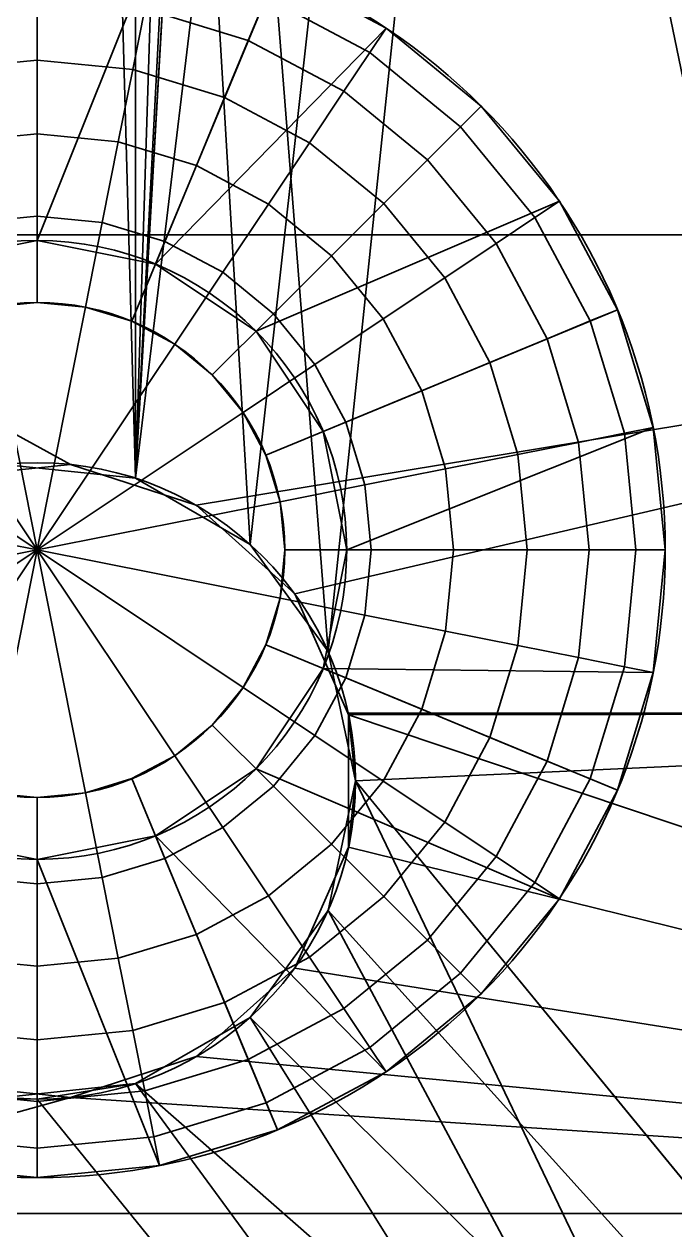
# Model space of a CAD drawing. Header units: millimetres. Extents: x 516 to 946, y 0 to 190.
# Drawn here: x 666.85 to 670.53, y 58.57 to 65.39 of the extents above; entities that cross this region are included whole.
import ezdxf

# ---------------------------------------------------------------- set-up
doc = ezdxf.new("R2010")
doc.units = ezdxf.units.MM
doc.layers.add('1', color=7, linetype='Continuous', true_color=0xffffff)

# ---------------------------------------------------------------- blocks, each defined once
blk = doc.blocks.new('UG_SURFACE_001')
at = {"layer": '1', "color": 252, "linetype": 'Continuous', "lineweight": 35}
for points in [[(161.528692, 67.6274, 3.5), (149.199486, 67.6274, 3.5), (149.199486, 64.196385, 3.5), (161.528692, 64.196385, 3.5)], [(161.528692, 64.196385, 1.5), (149.199486, 64.196385, 1.5), (149.199486, 67.6274, 1.5), (161.528692, 67.6274, 1.5)], [(149.199486, 64.196385, 3.5), (150.818273, 62.819213, 3.5), (151.562661, 62.897444, 3.5)], [(151.562661, 62.897444, 3.5), (152.274504, 62.666155, 3.5), (161.528692, 64.196385, 3.5), (149.199486, 64.196385, 3.5)], [(149.199486, 64.196385, 1.5), (161.528692, 64.196385, 1.5), (152.274504, 62.666155, 1.5), (151.562661, 62.897444, 1.5)], [(151.562661, 62.897444, 1.5), (150.818273, 62.819213, 1.5), (149.199486, 64.196385, 1.5)], [(161.528692, 64.196385, 3.5), (152.274504, 62.666155, 3.5), (152.830735, 62.16532, 3.5)], [(152.830735, 62.16532, 1.5), (152.274504, 62.666155, 1.5), (161.528692, 64.196385, 1.5)], [(152.830735, 62.16532, 3.5), (153.131559, 61.489657, 3.5), (161.528692, 61.489657, 3.5), (161.528692, 64.196385, 3.5)], [(161.528692, 64.196385, 1.5), (161.528692, 61.489657, 1.5), (153.131559, 61.489657, 1.5), (152.830735, 62.16532, 1.5)], [(151.562661, 62.897444, 1.5), (151.562661, 62.897444, 3.5), (150.818273, 62.819213, 3.5), (150.818273, 62.819213, 1.5)], [(152.274504, 62.666155, 1.5), (152.274504, 62.666155, 3.5), (151.562661, 62.897444, 3.5), (151.562661, 62.897444, 1.5)], [(152.830735, 62.16532, 1.5), (152.830735, 62.16532, 3.5), (152.274504, 62.666155, 3.5), (152.274504, 62.666155, 1.5)], [(153.131559, 61.489657, 3.5), (152.830735, 62.16532, 3.5), (152.830735, 62.16532, 1.5), (153.131559, 61.489657, 1.5)], [(161.528692, 58.66145, 3.5), (161.528692, 61.489657, 3.5), (153.131559, 61.489657, 3.5), (153.135166, 61.48155, 3.5)], [(153.135166, 61.48155, 1.5), (153.131559, 61.489657, 1.5), (161.528692, 61.489657, 1.5)], [(153.131559, 61.489657, 1.5), (153.135166, 61.48155, 1.5), (153.135166, 61.48155, 3.5), (153.131559, 61.489657, 3.5)], [(161.528692, 61.489657, 1.5), (161.528692, 58.66145, 1.5), (153.135166, 60.733065, 1.5), (153.174505, 61.107308, 1.5)], [(153.174505, 61.107308, 1.5), (153.135166, 61.48155, 1.5), (161.528692, 61.489657, 1.5)], [(161.528692, 58.66145, 3.5), (153.135166, 61.48155, 3.5), (153.135166, 60.733065, 3.5)], [(153.135166, 60.733065, 3.5), (153.135166, 61.48155, 3.5), (153.174505, 61.107308, 1.5)], [(153.135166, 61.48155, 3.5), (153.135166, 61.48155, 1.5), (153.174505, 61.107308, 1.5)], [(153.174505, 61.107308, 1.5), (153.135166, 60.733065, 1.5), (153.135166, 60.733065, 3.5)], [(161.528692, 58.66145, 3.5), (153.135166, 60.733065, 3.5), (152.830735, 60.049295, 3.5)], [(161.528692, 58.66145, 1.5), (152.830735, 60.049295, 1.5), (153.135166, 60.733065, 1.5)], [(152.830735, 60.049295, 1.5), (152.830735, 60.049295, 3.5), (153.135166, 60.733065, 3.5), (153.135166, 60.733065, 1.5)], [(152.830735, 60.049295, 3.5), (152.274504, 59.548464, 3.5), (161.528692, 58.66145, 3.5)], [(161.528692, 58.66145, 1.5), (152.274504, 59.548464, 1.5), (152.830735, 60.049295, 1.5)], [(152.274504, 59.548464, 1.5), (152.274504, 59.548464, 3.5), (152.830735, 60.049295, 3.5), (152.830735, 60.049295, 1.5)], [(152.274504, 59.548464, 3.5), (151.562661, 59.317168, 3.5), (161.528692, 58.66145, 3.5)], [(161.528692, 58.66145, 1.5), (151.562661, 59.317168, 1.5), (152.274504, 59.548464, 1.5)], [(151.562661, 59.317168, 1.5), (151.562661, 59.317168, 3.5), (152.274504, 59.548464, 3.5), (152.274504, 59.548464, 1.5)], [(151.562661, 59.317168, 3.5), (150.818273, 59.395406, 3.5), (149.199486, 58.66145, 3.5)], [(149.199486, 58.66145, 1.5), (150.818273, 59.395406, 1.5), (151.562661, 59.317168, 1.5)], [(150.818273, 59.395406, 1.5), (150.818273, 59.395406, 3.5), (151.562661, 59.317168, 3.5), (151.562661, 59.317168, 1.5)], [(149.199486, 58.66145, 3.5), (161.528692, 58.66145, 3.5), (151.562661, 59.317168, 3.5)], [(151.562661, 59.317168, 1.5), (161.528692, 58.66145, 1.5), (149.199486, 58.66145, 1.5)], [(161.528692, 58.66145, 3.5), (149.199486, 58.66145, 3.5), (149.199486, 56.551442, 3.5), (161.528692, 56.551442, 3.5)], [(161.528692, 56.551442, 1.5), (149.199486, 56.551442, 1.5), (149.199486, 58.66145, 1.5), (161.528692, 58.66145, 1.5)]]:
    blk.add_3dface(points, dxfattribs=at)
blk = doc.blocks.new('1стенка_MODEL')
at = {"layer": '1', "color": 252, "linetype": 'Continuous', "lineweight": 35, "extrusion": (0, 0, -1)}
blk.add_circle((-151.374505, 61.107308, -3.5), 1.8, dxfattribs=at)
at = {"layer": '1', "color": 252, "linetype": 'Continuous', "lineweight": 35}
blk.add_circle((151.374505, 61.107308, 1.5), 1.8, dxfattribs=at)
blk.add_blockref('UG_SURFACE_001', (0, 0), dxfattribs=at)
blk = doc.blocks.new('UG_SURFACE_004')
at = {"layer": '1', "color": 252, "linetype": 'Continuous', "lineweight": 35}
for points in [[(153.17449, 84.542722, 3.5), (161.37448, 141.413555, 3.5), (151.930735, 62.819213, 3.5)], [(152.578935, 62.44497, 3.5), (151.930735, 62.819213, 3.5), (161.37448, 141.413555, 3.5)], [(161.37448, 141.413555, 3.5), (153.018892, 61.839435, 3.5), (152.578935, 62.44497, 3.5)], [(161.37448, 141.413555, 3.5), (161.374509, 51.10731, 3.5), (153.174505, 61.107308, 3.5), (153.018892, 61.839435, 3.5)], [(153.17449, 84.542722, 5), (157.87451, 51.291969, 5), (157.87448, 141.228899, 5)], [(151.930735, 62.819213, 3.5), (153.018877, 83.810598, 3.5), (153.17449, 84.542722, 3.5)], [(157.87451, 51.291969, 5), (153.17449, 84.542722, 5), (153.018877, 83.810598, 5)], [(151.930735, 62.819213, 3.5), (152.578935, 83.205059, 3.5), (153.018877, 83.810598, 3.5)], [(153.018877, 83.810598, 5), (152.578935, 83.205059, 5), (157.87451, 51.291969, 5)], [(157.87451, 51.291969, 5), (152.578935, 83.205059, 5), (151.93072, 82.830824, 5)], [(151.930735, 62.819213, 3.5), (151.93072, 82.830824, 3.5), (152.578935, 83.205059, 3.5)], [(151.186347, 82.752585, 3.5), (151.93072, 82.830824, 3.5), (151.930735, 62.819213, 3.5), (151.186347, 62.897444, 3.5)], [(151.93072, 82.830824, 5), (151.374489, 82.742721, 5), (157.87451, 51.291969, 5)], [(151.186347, 62.897444, 5), (151.930735, 62.819213, 5), (151.374489, 82.742721, 5), (151.186347, 82.752585, 5)], [(151.374489, 82.742721, 5), (151.930735, 62.819213, 5), (152.578935, 62.44497, 5)], [(152.578935, 62.44497, 5), (153.018892, 61.839435, 5), (151.374489, 82.742721, 5)], [(153.018892, 61.839435, 5), (153.174505, 61.107308, 5), (157.87451, 51.291969, 5), (151.374489, 82.742721, 5)], [(151.186347, 62.897444, 5), (151.186347, 62.897444, 3.5), (151.930735, 62.819213, 3.5), (151.930735, 62.819213, 5)], [(151.930735, 62.819213, 5), (151.930735, 62.819213, 3.5), (152.578935, 62.44497, 3.5), (152.578935, 62.44497, 5)], [(152.578935, 62.44497, 5), (152.578935, 62.44497, 3.5), (153.018892, 61.839435, 3.5), (153.018892, 61.839435, 5)], [(153.018892, 61.839435, 5), (153.018892, 61.839435, 3.5), (153.174505, 61.107308, 3.5), (153.174505, 61.107308, 5)], [(157.87451, 51.291969, 5), (153.174505, 61.107308, 5), (153.018892, 60.37518, 5)], [(153.174505, 61.107308, 5), (153.174505, 61.107308, 3.5), (153.018892, 60.37518, 3.5), (153.018892, 60.37518, 5)], [(153.018892, 60.37518, 3.5), (153.174505, 61.107308, 3.5), (161.374509, 51.10731, 3.5)], [(153.018892, 60.37518, 5), (152.578935, 59.769645, 5), (157.87451, 51.291969, 5)], [(153.018892, 60.37518, 5), (153.018892, 60.37518, 3.5), (152.578935, 59.769645, 3.5), (152.578935, 59.769645, 5)], [(161.374509, 51.10731, 3.5), (152.578935, 59.769645, 3.5), (153.018892, 60.37518, 3.5)], [(157.87451, 51.291969, 5), (152.578935, 59.769645, 5), (151.930735, 59.395406, 5)], [(152.578935, 59.769645, 5), (152.578935, 59.769645, 3.5), (151.930735, 59.395406, 3.5), (151.930735, 59.395406, 5)], [(151.930735, 59.395406, 3.5), (152.578935, 59.769645, 3.5), (161.374509, 51.10731, 3.5)], [(161.374509, 51.10731, 3.5), (141.374499, 51.107306, 3.5), (151.186347, 59.317168, 3.5), (151.930735, 59.395406, 3.5)], [(151.930735, 59.395406, 3.5), (151.186347, 59.317168, 3.5), (151.374504, 59.307307, 5)], [(151.930735, 59.395406, 5), (151.374504, 59.307307, 5), (157.87451, 51.291969, 5)], [(151.374504, 59.307307, 5), (151.930735, 59.395406, 5), (151.930735, 59.395406, 3.5)], [(142.07451, 51.291965, 5), (157.87451, 51.291969, 5), (151.374504, 59.307307, 5), (151.186347, 59.317168, 5)], [(151.186347, 59.317168, 3.5), (151.186347, 59.317168, 5), (151.374504, 59.307307, 5)]]:
    blk.add_3dface(points, dxfattribs=at)
blk = doc.blocks.new('5стойка_MODEL')
at = {"layer": '1', "color": 252, "linetype": 'Continuous', "lineweight": 35}
for centre in [(151.3745, 61.1073, 3.5), (151.3745, 61.1073, 5)]:
    blk.add_circle(centre, 1.8, dxfattribs=at)
blk.add_blockref('UG_SURFACE_004', (0, 0), dxfattribs=at)
blk = doc.blocks.new('UG_SURFACE_005')
at = {"layer": '1', "color": 252, "linetype": 'Continuous', "lineweight": 35}
for points in [[(411.674261, 77.402897, 4.8), (7.442508, 21.037767, 4.8), (7.469615, 20.987745, 5.067878), (411.659777, 77.347077, 5.067878)], [(277.741492, 58.727622, 3.5), (260.070503, 56.263622, 3.5), (7.442508, 21.037767, 4.8), (411.674261, 77.402897, 4.8)], [(411.659777, 77.347077, 5.067878), (7.469615, 20.987745, 5.067878), (7.546807, 20.8453, 5.294975), (411.618471, 77.188112, 5.294975)], [(411.618471, 77.188112, 5.294975), (7.546807, 20.8453, 5.294975), (7.662333, 20.632116, 5.446716), (411.556661, 76.9502, 5.446716)], [(411.556661, 76.9502, 5.446716), (7.662333, 20.632116, 5.446716), (200.895414, 47.305614, 5.5), (220.703781, 50.067645, 5.5)], [(2.490418, 3.593836, 5.652241), (418.917865, 61.659507, 5.652241), (220.703781, 34.793768, 5.5), (200.895414, 32.031737, 5.5)], [(2.490418, 2.938712, 6.085787), (419.00748, 61.016876, 6.085787), (418.917865, 61.659507, 5.652241), (2.490418, 3.593836, 5.652241)], [(2.490418, 2.500972, 6.734633), (419.067353, 60.587484, 6.734633), (419.00748, 61.016876, 6.085787), (2.490418, 2.938712, 6.085787)], [(2.490418, 2.347258, 7.5), (419.088364, 60.436703, 7.5), (419.067353, 60.587484, 6.734633), (2.490418, 2.500972, 6.734633)], [(2.490418, 2.347258, 7.5), (7.683697, 3.071397, 20.8), (413.849115, 59.706151, 20.8), (419.088364, 60.436703, 15.510051)], [(419.088364, 60.436703, 15.510051), (419.088364, 60.436703, 7.5), (2.490418, 2.347258, 7.5)], [(413.966358, 59.668701, 21.067878), (413.849115, 59.706151, 20.8), (7.683697, 3.071397, 20.8), (7.588187, 3.007599, 21.051351)], [(414.080501, 59.531406, 21.294976), (413.966358, 59.668701, 21.067878), (7.581907, 3.003404, 21.067878), (7.519177, 2.860382, 21.266907)], [(7.588187, 3.007599, 21.051351), (7.581907, 3.003404, 21.067878), (413.966358, 59.668701, 21.067878)], [(414.17411, 59.315167, 21.446716), (414.080501, 59.531406, 21.294976), (7.510331, 2.840214, 21.294976), (7.485521, 2.650026, 21.418547)], [(7.519177, 2.860382, 21.266907), (7.510331, 2.840214, 21.294976), (414.080501, 59.531406, 21.294976)], [(414.232939, 59.052903, 21.500001), (414.17411, 59.315167, 21.446716), (7.479866, 2.606673, 21.446716)], [(7.485521, 2.650026, 21.418547), (7.479866, 2.606673, 21.446716), (414.17411, 59.315167, 21.446716)], [(7.479866, 2.606673, 21.446716), (7.487073, 2.406226, 21.496654), (414.232939, 59.052903, 21.500001)], [(7.487073, 2.406226, 21.496654), (7.490418, 2.337674, 21.500001), (414.232939, 59.052903, 21.500001)], [(414.232939, 59.052903, 21.500001), (7.490418, 2.337674, 21.500001), (7.490418, 1.044446, 21.500001), (414.409846, 57.784338, 21.500001)]]:
    blk.add_3dface(points, dxfattribs=at)
blk = doc.blocks.new('4пояс_нижний_MODEL')
at = {"layer": '1', "color": 252, "linetype": 'Continuous', "lineweight": 35}
blk.add_blockref('UG_SURFACE_005', (0, 0), dxfattribs=at)
blk = doc.blocks.new('UG_SURFACE_007')
at = {"layer": '1', "color": 252, "linetype": 'Continuous', "lineweight": 35}
for points in [[(-0.669696, 1.616789), (0, 1.75), (0, 3.55), (-0.692571, 3.481788)], [(-0.692571, 3.481788, 3.5), (0, 3.55, 3.5), (0, 1.75, 3.5), (-0.669696, 1.616789, 3.5)], [(0.692571, 3.481788), (0, 3.55), (0, 1.75)], [(0, 1.75, 3.5), (0, 3.55, 3.5), (0.692571, 3.481788, 3.5)], [(0, 1.75), (0.669696, 1.616789), (1.358526, 3.279772), (0.692571, 3.481788)], [(0.692571, 3.481788, 3.5), (1.358526, 3.279772, 3.5), (0.669696, 1.616789, 3.5), (0, 1.75, 3.5)], [(1.193912, 2.882359, -0.877629), (0.608651, 3.059896, -0.877629), (0.660197, 3.319033, -0.462897), (1.295022, 3.12646, -0.462897)], [(1.295022, 3.12646, 3.962897), (0.660197, 3.319033, 3.962897), (0.608651, 3.059896, 4.377629), (1.193912, 2.882359, 4.377629)], [(1.972274, 2.951717), (1.358526, 3.279772), (0.669696, 1.616789)], [(0.669696, 1.616789, 3.5), (1.358526, 3.279772, 3.5), (1.972274, 2.951717, 3.5)], [(1.880081, 2.81374, -0.462897), (1.295022, 3.12646, -0.462897), (1.358526, 3.279772), (1.972274, 2.951717)], [(1.972274, 2.951717, 3.5), (1.358526, 3.279772, 3.5), (1.295022, 3.12646, 3.962897), (1.880081, 2.81374, 3.962897)], [(0, 2.770447, -1.223654), (-0.540487, 2.717214, -1.223654), (-0.608651, 3.059896, -0.877629), (0, 3.119843, -0.877629)], [(0, 3.119843, 4.377629), (-0.608651, 3.059896, 4.377629), (-0.540487, 2.717214, 4.723654), (0, 2.770447, 4.723654)], [(0.540487, 2.717214, -1.223654), (0, 2.770447, -1.223654), (0, 3.119843, -0.877629), (0.608651, 3.059896, -0.877629)], [(0.608651, 3.059896, 4.377629), (0, 3.119843, 4.377629), (0, 2.770447, 4.723654), (0.540487, 2.717214, 4.723654)], [(1.733292, 2.594055, -0.877629), (1.193912, 2.882359, -0.877629), (1.295022, 3.12646, -0.462897), (1.880081, 2.81374, -0.462897)], [(1.880081, 2.81374, 3.962897), (1.295022, 3.12646, 3.962897), (1.193912, 2.882359, 4.377629), (1.733292, 2.594055, 4.377629)], [(1.060204, 2.559559, -1.223654), (0.540487, 2.717214, -1.223654), (0.608651, 3.059896, -0.877629), (1.193912, 2.882359, -0.877629)], [(1.193912, 2.882359, 4.377629), (0.608651, 3.059896, 4.377629), (0.540487, 2.717214, 4.723654), (1.060204, 2.559559, 4.723654)], [(0.669696, 1.616789), (1.237437, 1.237437), (2.510229, 2.510229), (1.972274, 2.951717)], [(1.972274, 2.951717, 3.5), (2.510229, 2.510229, 3.5), (1.237437, 1.237437, 3.5), (0.669696, 1.616789, 3.5)], [(2.392889, 2.392889, -0.462897), (1.880081, 2.81374, -0.462897), (1.972274, 2.951717), (2.510229, 2.510229)], [(2.510229, 2.510229, 3.5), (1.972274, 2.951717, 3.5), (1.880081, 2.81374, 3.962897), (2.392889, 2.392889, 3.962897)], [(1.539178, 2.303543, -1.223654), (1.060204, 2.559559, -1.223654), (1.193912, 2.882359, -0.877629), (1.733292, 2.594055, -0.877629)], [(1.733292, 2.594055, 4.377629), (1.193912, 2.882359, 4.377629), (1.060204, 2.559559, 4.723654), (1.539178, 2.303543, 4.723654)], [(2.206062, 2.206062, -0.877629), (1.733292, 2.594055, -0.877629), (1.880081, 2.81374, -0.462897), (2.392889, 2.392889, -0.462897)], [(2.392889, 2.392889, 3.962897), (1.880081, 2.81374, 3.962897), (1.733292, 2.594055, 4.377629), (2.206062, 2.206062, 4.377629)], [(0, 2.353173, -1.483833), (-0.459081, 2.307958, -1.483833), (-0.540487, 2.717214, -1.223654), (0, 2.770447, -1.223654)], [(0, 2.770447, 4.723654), (-0.540487, 2.717214, 4.723654), (-0.459081, 2.307958, 4.983833), (0, 2.353173, 4.983833)], [(0.459081, 2.307958, -1.483833), (0, 2.353173, -1.483833), (0, 2.770447, -1.223654), (0.540487, 2.717214, -1.223654)], [(0.540487, 2.717214, 4.723654), (0, 2.770447, 4.723654), (0, 2.353173, 4.983833), (0.459081, 2.307958, 4.983833)], [(0.90052, 2.174048, -1.483833), (0.459081, 2.307958, -1.483833), (0.540487, 2.717214, -1.223654), (1.060204, 2.559559, -1.223654)], [(1.060204, 2.559559, 4.723654), (0.540487, 2.717214, 4.723654), (0.459081, 2.307958, 4.983833), (0.90052, 2.174048, 4.983833)], [(1.959002, 1.959002, -1.223654), (1.539178, 2.303543, -1.223654), (1.733292, 2.594055, -0.877629), (2.206062, 2.206062, -0.877629)], [(2.206062, 2.206062, 4.377629), (1.733292, 2.594055, 4.377629), (1.539178, 2.303543, 4.723654), (1.959002, 1.959002, 4.723654)], [(1.307353, 1.956592, -1.483833), (0.90052, 2.174048, -1.483833), (1.060204, 2.559559, -1.223654), (1.539178, 2.303543, -1.223654)], [(1.539178, 2.303543, 4.723654), (1.060204, 2.559559, 4.723654), (0.90052, 2.174048, 4.983833), (1.307353, 1.956592, 4.983833)], [(2.951717, 1.972274), (2.510229, 2.510229), (1.237437, 1.237437)], [(1.237437, 1.237437, 3.5), (2.510229, 2.510229, 3.5), (2.951717, 1.972274, 3.5)], [(2.81374, 1.880081, -0.462897), (2.392889, 2.392889, -0.462897), (2.510229, 2.510229), (2.951717, 1.972274)], [(2.951717, 1.972274, 3.5), (2.510229, 2.510229, 3.5), (2.392889, 2.392889, 3.962897), (2.81374, 1.880081, 3.962897)], [(2.594055, 1.733292, -0.877629), (2.206062, 2.206062, -0.877629), (2.392889, 2.392889, -0.462897), (2.81374, 1.880081, -0.462897)], [(2.81374, 1.880081, 3.962897), (2.392889, 2.392889, 3.962897), (2.206062, 2.206062, 4.377629), (2.594055, 1.733292, 4.377629)], [(0, 1.888689, -1.645281), (-0.368465, 1.852398, -1.645281), (-0.459081, 2.307958, -1.483833), (0, 2.353173, -1.483833)], [(0, 2.353173, 4.983833), (-0.459081, 2.307958, 4.983833), (-0.368465, 1.852398, 5.145281), (0, 1.888689, 5.145281)], [(0.368465, 1.852398, -1.645281), (0, 1.888689, -1.645281), (0, 2.353173, -1.483833), (0.459081, 2.307958, -1.483833)], [(0.459081, 2.307958, 4.983833), (0, 2.353173, 4.983833), (0, 1.888689, 5.145281), (0.368465, 1.852398, 5.145281)], [(0.72277, 1.744921, -1.645281), (0.368465, 1.852398, -1.645281), (0.459081, 2.307958, -1.483833), (0.90052, 2.174048, -1.483833)], [(0.90052, 2.174048, 4.983833), (0.459081, 2.307958, 4.983833), (0.368465, 1.852398, 5.145281), (0.72277, 1.744921, 5.145281)], [(1.663945, 1.663945, -1.483833), (1.307353, 1.956592, -1.483833), (1.539178, 2.303543, -1.223654), (1.959002, 1.959002, -1.223654)], [(1.959002, 1.959002, 4.723654), (1.539178, 2.303543, 4.723654), (1.307353, 1.956592, 4.983833), (1.663945, 1.663945, 4.983833)], [(2.303543, 1.539178, -1.223654), (1.959002, 1.959002, -1.223654), (2.206062, 2.206062, -0.877629), (2.594055, 1.733292, -0.877629)], [(2.594055, 1.733292, 4.377629), (2.206062, 2.206062, 4.377629), (1.959002, 1.959002, 4.723654), (2.303543, 1.539178, 4.723654)], [(1.049299, 1.570387, -1.645281), (0.72277, 1.744921, -1.645281), (0.90052, 2.174048, -1.483833), (1.307353, 1.956592, -1.483833)], [(1.307353, 1.956592, 4.983833), (0.90052, 2.174048, 4.983833), (0.72277, 1.744921, 5.145281), (1.049299, 1.570387, 5.145281)], [(1.335505, 1.335505, -1.645281), (1.049299, 1.570387, -1.645281), (1.307353, 1.956592, -1.483833), (1.663945, 1.663945, -1.483833)], [(1.663945, 1.663945, 4.983833), (1.307353, 1.956592, 4.983833), (1.049299, 1.570387, 5.145281), (1.335505, 1.335505, 5.145281)], [(1.237437, 1.237437), (1.616789, 0.669696), (3.279772, 1.358526), (2.951717, 1.972274)], [(2.951717, 1.972274, 3.5), (3.279772, 1.358526, 3.5), (1.616789, 0.669696, 3.5), (1.237437, 1.237437, 3.5)], [(1.956592, 1.307353, -1.483833), (1.663945, 1.663945, -1.483833), (1.959002, 1.959002, -1.223654), (2.303543, 1.539178, -1.223654)], [(2.303543, 1.539178, 4.723654), (1.959002, 1.959002, 4.723654), (1.663945, 1.663945, 4.983833), (1.956592, 1.307353, 4.983833)], [(3.12646, 1.295022, -0.462897), (2.81374, 1.880081, -0.462897), (2.951717, 1.972274), (3.279772, 1.358526)], [(3.279772, 1.358526, 3.5), (2.951717, 1.972274, 3.5), (2.81374, 1.880081, 3.962897), (3.12646, 1.295022, 3.962897)], [(0, 1.4, -1.7), (-0.273126, 1.373099, -1.7), (-0.368465, 1.852398, -1.645281), (0, 1.888689, -1.645281)], [(0, 1.888689, 5.145281), (-0.368465, 1.852398, 5.145281), (-0.273126, 1.373099, 5.2), (0, 1.4, 5.2)], [(0.273126, 1.373099, -1.7), (0, 1.4, -1.7), (0, 1.888689, -1.645281), (0.368465, 1.852398, -1.645281)], [(0.368465, 1.852398, 5.145281), (0, 1.888689, 5.145281), (0, 1.4, 5.2), (0.273126, 1.373099, 5.2)], [(0.535757, 1.293431, -1.7), (0.273126, 1.373099, -1.7), (0.368465, 1.852398, -1.645281), (0.72277, 1.744921, -1.645281)], [(0.72277, 1.744921, 5.145281), (0.368465, 1.852398, 5.145281), (0.273126, 1.373099, 5.2), (0.535757, 1.293431, 5.2)], [(2.882359, 1.193912, -0.877629), (2.594055, 1.733292, -0.877629), (2.81374, 1.880081, -0.462897), (3.12646, 1.295022, -0.462897)], [(3.12646, 1.295022, 3.962897), (2.81374, 1.880081, 3.962897), (2.594055, 1.733292, 4.377629), (2.882359, 1.193912, 4.377629)], [(-0.669696, 1.616789), (-0.669696, 1.616789, 3.5), (0, 1.75, 3.5), (0, 1.75)], [(0, 1.75), (0, 1.75, 3.5), (0.669696, 1.616789, 3.5), (0.669696, 1.616789)], [(0.777798, 1.164057, -1.7), (0.535757, 1.293431, -1.7), (0.72277, 1.744921, -1.645281), (1.049299, 1.570387, -1.645281)], [(1.049299, 1.570387, 5.145281), (0.72277, 1.744921, 5.145281), (0.535757, 1.293431, 5.2), (0.777798, 1.164057, 5.2)], [(2.559559, 1.060204, -1.223654), (2.303543, 1.539178, -1.223654), (2.594055, 1.733292, -0.877629), (2.882359, 1.193912, -0.877629)], [(2.882359, 1.193912, 4.377629), (2.594055, 1.733292, 4.377629), (2.303543, 1.539178, 4.723654), (2.559559, 1.060204, 4.723654)], [(1.570387, 1.049299, -1.645281), (1.335505, 1.335505, -1.645281), (1.663945, 1.663945, -1.483833), (1.956592, 1.307353, -1.483833)], [(1.956592, 1.307353, 4.983833), (1.663945, 1.663945, 4.983833), (1.335505, 1.335505, 5.145281), (1.570387, 1.049299, 5.145281)], [(0.669696, 1.616789), (0.669696, 1.616789, 3.5), (1.237437, 1.237437, 3.5), (1.237437, 1.237437)], [(0.989949, 0.989949, -1.7), (0.777798, 1.164057, -1.7), (1.049299, 1.570387, -1.645281), (1.335505, 1.335505, -1.645281)], [(1.335505, 1.335505, 5.145281), (1.049299, 1.570387, 5.145281), (0.777798, 1.164057, 5.2), (0.989949, 0.989949, 5.2)], [(2.174048, 0.90052, -1.483833), (1.956592, 1.307353, -1.483833), (2.303543, 1.539178, -1.223654), (2.559559, 1.060204, -1.223654)], [(2.559559, 1.060204, 4.723654), (2.303543, 1.539178, 4.723654), (1.956592, 1.307353, 4.983833), (2.174048, 0.90052, 4.983833)], [(-0.777798, 1.164057, -1.7), (-0.535757, 1.293431, -1.7), (-0.273126, 1.373099, -1.7), (0, 0, -1.7)], [(-0.273126, 1.373099, 5.2), (-0.535757, 1.293431, 5.2), (-0.777798, 1.164057, 5.2), (0, 0, 5.2)], [(-0.273126, 1.373099, -1.7), (0, 1.4, -1.7), (0.273126, 1.373099, -1.7), (0, 0, -1.7)], [(0.273126, 1.373099, 5.2), (0, 1.4, 5.2), (-0.273126, 1.373099, 5.2), (0, 0, 5.2)], [(0.273126, 1.373099, -1.7), (0.535757, 1.293431, -1.7), (0.777798, 1.164057, -1.7), (0, 0, -1.7)], [(0.777798, 1.164057, 5.2), (0.535757, 1.293431, 5.2), (0.273126, 1.373099, 5.2), (0, 0, 5.2)], [(1.164057, 0.777798, -1.7), (0.989949, 0.989949, -1.7), (1.335505, 1.335505, -1.645281), (1.570387, 1.049299, -1.645281)], [(1.570387, 1.049299, 5.145281), (1.335505, 1.335505, 5.145281), (0.989949, 0.989949, 5.2), (1.164057, 0.777798, 5.2)], [(1.744921, 0.72277, -1.645281), (1.570387, 1.049299, -1.645281), (1.956592, 1.307353, -1.483833), (2.174048, 0.90052, -1.483833)], [(2.174048, 0.90052, 4.983833), (1.956592, 1.307353, 4.983833), (1.570387, 1.049299, 5.145281), (1.744921, 0.72277, 5.145281)], [(3.481788, 0.692571), (3.279772, 1.358526), (1.616789, 0.669696), (1.75, 0)], [(1.75, 0, 3.5), (1.616789, 0.669696, 3.5), (3.279772, 1.358526, 3.5), (3.481788, 0.692571, 3.5)], [(3.319033, 0.660197, -0.462897), (3.12646, 1.295022, -0.462897), (3.279772, 1.358526), (3.481788, 0.692571)], [(3.481788, 0.692571, 3.5), (3.279772, 1.358526, 3.5), (3.12646, 1.295022, 3.962897), (3.319033, 0.660197, 3.962897)], [(1.237437, 1.237437), (1.237437, 1.237437, 3.5), (1.616789, 0.669696, 3.5), (1.616789, 0.669696)], [(3.059896, 0.608651, -0.877629), (2.882359, 1.193912, -0.877629), (3.12646, 1.295022, -0.462897), (3.319033, 0.660197, -0.462897)], [(3.319033, 0.660197, 3.962897), (3.12646, 1.295022, 3.962897), (2.882359, 1.193912, 4.377629), (3.059896, 0.608651, 4.377629)], [(-1.164057, 0.777798, -1.7), (-0.989949, 0.989949, -1.7), (-0.777798, 1.164057, -1.7), (0, 0, -1.7)], [(-0.777798, 1.164057, 5.2), (-0.989949, 0.989949, 5.2), (-1.164057, 0.777798, 5.2), (0, 0, 5.2)], [(0.777798, 1.164057, -1.7), (0.989949, 0.989949, -1.7), (1.164057, 0.777798, -1.7), (0, 0, -1.7)], [(1.164057, 0.777798, 5.2), (0.989949, 0.989949, 5.2), (0.777798, 1.164057, 5.2), (0, 0, 5.2)], [(2.717214, 0.540487, -1.223654), (2.559559, 1.060204, -1.223654), (2.882359, 1.193912, -0.877629), (3.059896, 0.608651, -0.877629)], [(3.059896, 0.608651, 4.377629), (2.882359, 1.193912, 4.377629), (2.559559, 1.060204, 4.723654), (2.717214, 0.540487, 4.723654)], [(1.293431, 0.535757, -1.7), (1.164057, 0.777798, -1.7), (1.570387, 1.049299, -1.645281), (1.744921, 0.72277, -1.645281)], [(1.744921, 0.72277, 5.145281), (1.570387, 1.049299, 5.145281), (1.164057, 0.777798, 5.2), (1.293431, 0.535757, 5.2)], [(2.307958, 0.459081, -1.483833), (2.174048, 0.90052, -1.483833), (2.559559, 1.060204, -1.223654), (2.717214, 0.540487, -1.223654)], [(2.717214, 0.540487, 4.723654), (2.559559, 1.060204, 4.723654), (2.174048, 0.90052, 4.983833), (2.307958, 0.459081, 4.983833)], [(1.852398, 0.368465, -1.645281), (1.744921, 0.72277, -1.645281), (2.174048, 0.90052, -1.483833), (2.307958, 0.459081, -1.483833)], [(2.307958, 0.459081, 4.983833), (2.174048, 0.90052, 4.983833), (1.744921, 0.72277, 5.145281), (1.852398, 0.368465, 5.145281)], [(0, 0, -1.7), (-1.373099, 0.273126, -1.7), (-1.293431, 0.535757, -1.7), (-1.164057, 0.777798, -1.7)], [(-1.164057, 0.777798, 5.2), (-1.293431, 0.535757, 5.2), (-1.373099, 0.273126, 5.2), (0, 0, 5.2)], [(1.164057, 0.777798, -1.7), (1.293431, 0.535757, -1.7), (1.373099, 0.273126, -1.7), (0, 0, -1.7)], [(1.373099, 0.273126, 5.2), (1.293431, 0.535757, 5.2), (1.164057, 0.777798, 5.2), (0, 0, 5.2)], [(1.373099, 0.273126, -1.7), (1.293431, 0.535757, -1.7), (1.744921, 0.72277, -1.645281), (1.852398, 0.368465, -1.645281)], [(1.852398, 0.368465, 5.145281), (1.744921, 0.72277, 5.145281), (1.293431, 0.535757, 5.2), (1.373099, 0.273126, 5.2)], [(1.75, 0), (3.55, 0), (3.481788, 0.692571)], [(3.481788, 0.692571, 3.5), (3.55, 0, 3.5), (1.75, 0, 3.5)], [(3.384057, 0, -0.462897), (3.319033, 0.660197, -0.462897), (3.481788, 0.692571), (3.55, 0)], [(3.55, 0, 3.5), (3.481788, 0.692571, 3.5), (3.319033, 0.660197, 3.962897), (3.384057, 0, 3.962897)], [(1.616789, 0.669696), (1.616789, 0.669696, 3.5), (1.75, 0, 3.5), (1.75, 0)], [(3.119843, 0, -0.877629), (3.059896, 0.608651, -0.877629), (3.319033, 0.660197, -0.462897), (3.384057, 0, -0.462897)], [(3.384057, 0, 3.962897), (3.319033, 0.660197, 3.962897), (3.059896, 0.608651, 4.377629), (3.119843, 0, 4.377629)], [(2.770447, 0, -1.223654), (2.717214, 0.540487, -1.223654), (3.059896, 0.608651, -0.877629), (3.119843, 0, -0.877629)], [(3.119843, 0, 4.377629), (3.059896, 0.608651, 4.377629), (2.717214, 0.540487, 4.723654), (2.770447, 0, 4.723654)], [(2.353173, 0, -1.483833), (2.307958, 0.459081, -1.483833), (2.717214, 0.540487, -1.223654), (2.770447, 0, -1.223654)], [(2.770447, 0, 4.723654), (2.717214, 0.540487, 4.723654), (2.307958, 0.459081, 4.983833), (2.353173, 0, 4.983833)], [(1.888689, 0, -1.645281), (1.852398, 0.368465, -1.645281), (2.307958, 0.459081, -1.483833), (2.353173, 0, -1.483833)], [(2.353173, 0, 4.983833), (2.307958, 0.459081, 4.983833), (1.852398, 0.368465, 5.145281), (1.888689, 0, 5.145281)], [(1.4, 0, -1.7), (1.373099, 0.273126, -1.7), (1.852398, 0.368465, -1.645281), (1.888689, 0, -1.645281)], [(1.888689, 0, 5.145281), (1.852398, 0.368465, 5.145281), (1.373099, 0.273126, 5.2), (1.4, 0, 5.2)], [(-1.373099, -0.273126, -1.7), (-1.4, 0, -1.7), (-1.373099, 0.273126, -1.7), (0, 0, -1.7)], [(-1.373099, 0.273126, 5.2), (-1.4, 0, 5.2), (-1.373099, -0.273126, 5.2), (0, 0, 5.2)], [(1.373099, 0.273126, -1.7), (1.4, 0, -1.7), (1.373099, -0.273126, -1.7), (0, 0, -1.7)], [(1.373099, -0.273126, 5.2), (1.4, 0, 5.2), (1.373099, 0.273126, 5.2), (0, 0, 5.2)], [(-1.164057, -0.777798, -1.7), (-1.293431, -0.535757, -1.7), (-1.373099, -0.273126, -1.7), (0, 0, -1.7)], [(0, 0, 5.2), (-1.373099, -0.273126, 5.2), (-1.293431, -0.535757, 5.2), (-1.164057, -0.777798, 5.2)], [(-0.777798, -1.164057, -1.7), (-0.989949, -0.989949, -1.7), (-1.164057, -0.777798, -1.7), (0, 0, -1.7)], [(-1.164057, -0.777798, 5.2), (-0.989949, -0.989949, 5.2), (-0.777798, -1.164057, 5.2), (0, 0, 5.2)], [(-0.273126, -1.373099, -1.7), (-0.535757, -1.293431, -1.7), (-0.777798, -1.164057, -1.7), (0, 0, -1.7)], [(-0.777798, -1.164057, 5.2), (-0.535757, -1.293431, 5.2), (-0.273126, -1.373099, 5.2), (0, 0, 5.2)], [(0.273126, -1.373099, -1.7), (0, -1.4, -1.7), (-0.273126, -1.373099, -1.7), (0, 0, -1.7)], [(-0.273126, -1.373099, 5.2), (0, -1.4, 5.2), (0.273126, -1.373099, 5.2), (0, 0, 5.2)], [(1.373099, -0.273126, -1.7), (1.293431, -0.535757, -1.7), (1.164057, -0.777798, -1.7), (0, 0, -1.7)], [(1.164057, -0.777798, -1.7), (0.989949, -0.989949, -1.7), (0.777798, -1.164057, -1.7), (0, 0, -1.7)], [(0.777798, -1.164057, -1.7), (0.535757, -1.293431, -1.7), (0.273126, -1.373099, -1.7), (0, 0, -1.7)], [(0.273126, -1.373099, 5.2), (0.535757, -1.293431, 5.2), (0.777798, -1.164057, 5.2), (0, 0, 5.2)], [(0.777798, -1.164057, 5.2), (0.989949, -0.989949, 5.2), (1.164057, -0.777798, 5.2), (0, 0, 5.2)], [(1.164057, -0.777798, 5.2), (1.293431, -0.535757, 5.2), (1.373099, -0.273126, 5.2), (0, 0, 5.2)], [(1.373099, -0.273126, -1.7), (1.4, 0, -1.7), (1.888689, 0, -1.645281), (1.852398, -0.368465, -1.645281)], [(1.852398, -0.368465, 5.145281), (1.888689, 0, 5.145281), (1.4, 0, 5.2), (1.373099, -0.273126, 5.2)], [(3.481788, -0.692571), (3.55, 0), (1.75, 0), (1.616789, -0.669696)], [(1.75, 0), (1.75, 0, 3.5), (1.616789, -0.669696, 3.5), (1.616789, -0.669696)], [(1.616789, -0.669696, 3.5), (1.75, 0, 3.5), (3.55, 0, 3.5), (3.481788, -0.692571, 3.5)], [(1.852398, -0.368465, -1.645281), (1.888689, 0, -1.645281), (2.353173, 0, -1.483833), (2.307958, -0.459081, -1.483833)], [(2.307958, -0.459081, 4.983833), (2.353173, 0, 4.983833), (1.888689, 0, 5.145281), (1.852398, -0.368465, 5.145281)], [(2.307958, -0.459081, -1.483833), (2.353173, 0, -1.483833), (2.770447, 0, -1.223654), (2.717214, -0.540487, -1.223654)], [(2.717214, -0.540487, 4.723654), (2.770447, 0, 4.723654), (2.353173, 0, 4.983833), (2.307958, -0.459081, 4.983833)], [(2.717214, -0.540487, -1.223654), (2.770447, 0, -1.223654), (3.119843, 0, -0.877629), (3.059896, -0.608651, -0.877629)], [(3.059896, -0.608651, 4.377629), (3.119843, 0, 4.377629), (2.770447, 0, 4.723654), (2.717214, -0.540487, 4.723654)], [(3.059896, -0.608651, -0.877629), (3.119843, 0, -0.877629), (3.384057, 0, -0.462897), (3.319033, -0.660197, -0.462897)], [(3.319033, -0.660197, 3.962897), (3.384057, 0, 3.962897), (3.119843, 0, 4.377629), (3.059896, -0.608651, 4.377629)], [(3.319033, -0.660197, -0.462897), (3.384057, 0, -0.462897), (3.55, 0), (3.481788, -0.692571)], [(3.481788, -0.692571, 3.5), (3.55, 0, 3.5), (3.384057, 0, 3.962897), (3.319033, -0.660197, 3.962897)], [(1.293431, -0.535757, -1.7), (1.373099, -0.273126, -1.7), (1.852398, -0.368465, -1.645281), (1.744921, -0.72277, -1.645281)], [(1.744921, -0.72277, 5.145281), (1.852398, -0.368465, 5.145281), (1.373099, -0.273126, 5.2), (1.293431, -0.535757, 5.2)], [(1.744921, -0.72277, -1.645281), (1.852398, -0.368465, -1.645281), (2.307958, -0.459081, -1.483833), (2.174048, -0.90052, -1.483833)], [(2.174048, -0.90052, 4.983833), (2.307958, -0.459081, 4.983833), (1.852398, -0.368465, 5.145281), (1.744921, -0.72277, 5.145281)], [(2.174048, -0.90052, -1.483833), (2.307958, -0.459081, -1.483833), (2.717214, -0.540487, -1.223654), (2.559559, -1.060204, -1.223654)], [(2.559559, -1.060204, 4.723654), (2.717214, -0.540487, 4.723654), (2.307958, -0.459081, 4.983833), (2.174048, -0.90052, 4.983833)], [(1.164057, -0.777798, -1.7), (1.293431, -0.535757, -1.7), (1.744921, -0.72277, -1.645281), (1.570387, -1.049299, -1.645281)], [(1.570387, -1.049299, 5.145281), (1.744921, -0.72277, 5.145281), (1.293431, -0.535757, 5.2), (1.164057, -0.777798, 5.2)], [(2.559559, -1.060204, -1.223654), (2.717214, -0.540487, -1.223654), (3.059896, -0.608651, -0.877629), (2.882359, -1.193912, -0.877629)], [(2.882359, -1.193912, 4.377629), (3.059896, -0.608651, 4.377629), (2.717214, -0.540487, 4.723654), (2.559559, -1.060204, 4.723654)], [(2.882359, -1.193912, -0.877629), (3.059896, -0.608651, -0.877629), (3.319033, -0.660197, -0.462897), (3.12646, -1.295022, -0.462897)], [(3.12646, -1.295022, 3.962897), (3.319033, -0.660197, 3.962897), (3.059896, -0.608651, 4.377629), (2.882359, -1.193912, 4.377629)], [(2.951717, -1.972274), (3.279772, -1.358526), (1.616789, -0.669696), (1.237437, -1.237437)], [(1.616789, -0.669696), (1.616789, -0.669696, 3.5), (1.237437, -1.237437, 3.5), (1.237437, -1.237437)], [(1.237437, -1.237437, 3.5), (1.616789, -0.669696, 3.5), (3.279772, -1.358526, 3.5), (2.951717, -1.972274, 3.5)], [(1.616789, -0.669696), (3.279772, -1.358526), (3.481788, -0.692571)], [(3.481788, -0.692571, 3.5), (3.279772, -1.358526, 3.5), (1.616789, -0.669696, 3.5)], [(3.12646, -1.295022, -0.462897), (3.319033, -0.660197, -0.462897), (3.481788, -0.692571), (3.279772, -1.358526)], [(3.279772, -1.358526, 3.5), (3.481788, -0.692571, 3.5), (3.319033, -0.660197, 3.962897), (3.12646, -1.295022, 3.962897)], [(1.570387, -1.049299, -1.645281), (1.744921, -0.72277, -1.645281), (2.174048, -0.90052, -1.483833), (1.956592, -1.307353, -1.483833)], [(1.956592, -1.307353, 4.983833), (2.174048, -0.90052, 4.983833), (1.744921, -0.72277, 5.145281), (1.570387, -1.049299, 5.145281)], [(0.989949, -0.989949, -1.7), (1.164057, -0.777798, -1.7), (1.570387, -1.049299, -1.645281), (1.335505, -1.335505, -1.645281)], [(1.335505, -1.335505, 5.145281), (1.570387, -1.049299, 5.145281), (1.164057, -0.777798, 5.2), (0.989949, -0.989949, 5.2)], [(1.956592, -1.307353, -1.483833), (2.174048, -0.90052, -1.483833), (2.559559, -1.060204, -1.223654), (2.303543, -1.539178, -1.223654)], [(2.303543, -1.539178, 4.723654), (2.559559, -1.060204, 4.723654), (2.174048, -0.90052, 4.983833), (1.956592, -1.307353, 4.983833)], [(0.777798, -1.164057, -1.7), (0.989949, -0.989949, -1.7), (1.335505, -1.335505, -1.645281), (1.049299, -1.570387, -1.645281)], [(1.049299, -1.570387, 5.145281), (1.335505, -1.335505, 5.145281), (0.989949, -0.989949, 5.2), (0.777798, -1.164057, 5.2)], [(1.335505, -1.335505, -1.645281), (1.570387, -1.049299, -1.645281), (1.956592, -1.307353, -1.483833), (1.663945, -1.663945, -1.483833)], [(1.663945, -1.663945, 4.983833), (1.956592, -1.307353, 4.983833), (1.570387, -1.049299, 5.145281), (1.335505, -1.335505, 5.145281)], [(2.303543, -1.539178, -1.223654), (2.559559, -1.060204, -1.223654), (2.882359, -1.193912, -0.877629), (2.594055, -1.733292, -0.877629)], [(2.594055, -1.733292, 4.377629), (2.882359, -1.193912, 4.377629), (2.559559, -1.060204, 4.723654), (2.303543, -1.539178, 4.723654)], [(0.535757, -1.293431, -1.7), (0.777798, -1.164057, -1.7), (1.049299, -1.570387, -1.645281), (0.72277, -1.744921, -1.645281)], [(0.72277, -1.744921, 5.145281), (1.049299, -1.570387, 5.145281), (0.777798, -1.164057, 5.2), (0.535757, -1.293431, 5.2)], [(2.594055, -1.733292, -0.877629), (2.882359, -1.193912, -0.877629), (3.12646, -1.295022, -0.462897), (2.81374, -1.880081, -0.462897)], [(2.81374, -1.880081, 3.962897), (3.12646, -1.295022, 3.962897), (2.882359, -1.193912, 4.377629), (2.594055, -1.733292, 4.377629)], [(0.273126, -1.373099, -1.7), (0.535757, -1.293431, -1.7), (0.72277, -1.744921, -1.645281), (0.368465, -1.852398, -1.645281)], [(0.368465, -1.852398, 5.145281), (0.72277, -1.744921, 5.145281), (0.535757, -1.293431, 5.2), (0.273126, -1.373099, 5.2)], [(1.972274, -2.951717), (2.510229, -2.510229), (1.237437, -1.237437), (0.669696, -1.616789)], [(1.237437, -1.237437), (1.237437, -1.237437, 3.5), (0.669696, -1.616789, 3.5), (0.669696, -1.616789)], [(0.669696, -1.616789, 3.5), (1.237437, -1.237437, 3.5), (2.510229, -2.510229, 3.5), (1.972274, -2.951717, 3.5)], [(1.237437, -1.237437), (2.510229, -2.510229), (2.951717, -1.972274)], [(2.951717, -1.972274, 3.5), (2.510229, -2.510229, 3.5), (1.237437, -1.237437, 3.5)], [(2.81374, -1.880081, -0.462897), (3.12646, -1.295022, -0.462897), (3.279772, -1.358526), (2.951717, -1.972274)], [(2.951717, -1.972274, 3.5), (3.279772, -1.358526, 3.5), (3.12646, -1.295022, 3.962897), (2.81374, -1.880081, 3.962897)], [(1.049299, -1.570387, -1.645281), (1.335505, -1.335505, -1.645281), (1.663945, -1.663945, -1.483833), (1.307353, -1.956592, -1.483833)], [(1.307353, -1.956592, 4.983833), (1.663945, -1.663945, 4.983833), (1.335505, -1.335505, 5.145281), (1.049299, -1.570387, 5.145281)], [(1.663945, -1.663945, -1.483833), (1.956592, -1.307353, -1.483833), (2.303543, -1.539178, -1.223654), (1.959002, -1.959002, -1.223654)], [(1.959002, -1.959002, 4.723654), (2.303543, -1.539178, 4.723654), (1.956592, -1.307353, 4.983833), (1.663945, -1.663945, 4.983833)], [(-0.273126, -1.373099, -1.7), (0, -1.4, -1.7), (0, -1.888689, -1.645281), (-0.368465, -1.852398, -1.645281)], [(-0.368465, -1.852398, 5.145281), (0, -1.888689, 5.145281), (0, -1.4, 5.2), (-0.273126, -1.373099, 5.2)], [(0, -1.4, -1.7), (0.273126, -1.373099, -1.7), (0.368465, -1.852398, -1.645281), (0, -1.888689, -1.645281)], [(0, -1.888689, 5.145281), (0.368465, -1.852398, 5.145281), (0.273126, -1.373099, 5.2), (0, -1.4, 5.2)], [(1.959002, -1.959002, -1.223654), (2.303543, -1.539178, -1.223654), (2.594055, -1.733292, -0.877629), (2.206062, -2.206062, -0.877629)], [(2.206062, -2.206062, 4.377629), (2.594055, -1.733292, 4.377629), (2.303543, -1.539178, 4.723654), (1.959002, -1.959002, 4.723654)], [(-0.692571, -3.481788), (0, -3.55), (0, -1.75), (-0.669696, -1.616789)], [(-0.669696, -1.616789, 3.5), (0, -1.75, 3.5), (0, -3.55, 3.5), (-0.692571, -3.481788, 3.5)], [(0, -1.75), (0, -1.75, 3.5), (-0.669696, -1.616789, 3.5), (-0.669696, -1.616789)], [(0.692571, -3.481788), (1.358526, -3.279772), (0.669696, -1.616789), (0, -1.75)], [(0.669696, -1.616789), (0.669696, -1.616789, 3.5), (0, -1.75, 3.5), (0, -1.75)], [(0, -1.75, 3.5), (0.669696, -1.616789, 3.5), (1.358526, -3.279772, 3.5), (0.692571, -3.481788, 3.5)], [(0.669696, -1.616789), (1.358526, -3.279772), (1.972274, -2.951717)], [(1.972274, -2.951717, 3.5), (1.358526, -3.279772, 3.5), (0.669696, -1.616789, 3.5)], [(0.72277, -1.744921, -1.645281), (1.049299, -1.570387, -1.645281), (1.307353, -1.956592, -1.483833), (0.90052, -2.174048, -1.483833)], [(0.90052, -2.174048, 4.983833), (1.307353, -1.956592, 4.983833), (1.049299, -1.570387, 5.145281), (0.72277, -1.744921, 5.145281)], [(1.307353, -1.956592, -1.483833), (1.663945, -1.663945, -1.483833), (1.959002, -1.959002, -1.223654), (1.539178, -2.303543, -1.223654)], [(1.539178, -2.303543, 4.723654), (1.959002, -1.959002, 4.723654), (1.663945, -1.663945, 4.983833), (1.307353, -1.956592, 4.983833)], [(0, -1.75), (0, -3.55), (0.692571, -3.481788)], [(0.692571, -3.481788, 3.5), (0, -3.55, 3.5), (0, -1.75, 3.5)], [(0.368465, -1.852398, -1.645281), (0.72277, -1.744921, -1.645281), (0.90052, -2.174048, -1.483833), (0.459081, -2.307958, -1.483833)], [(0.459081, -2.307958, 4.983833), (0.90052, -2.174048, 4.983833), (0.72277, -1.744921, 5.145281), (0.368465, -1.852398, 5.145281)], [(2.206062, -2.206062, -0.877629), (2.594055, -1.733292, -0.877629), (2.81374, -1.880081, -0.462897), (2.392889, -2.392889, -0.462897)], [(2.392889, -2.392889, 3.962897), (2.81374, -1.880081, 3.962897), (2.594055, -1.733292, 4.377629), (2.206062, -2.206062, 4.377629)], [(-0.368465, -1.852398, -1.645281), (0, -1.888689, -1.645281), (0, -2.353173, -1.483833), (-0.459081, -2.307958, -1.483833)], [(-0.459081, -2.307958, 4.983833), (0, -2.353173, 4.983833), (0, -1.888689, 5.145281), (-0.368465, -1.852398, 5.145281)], [(0, -1.888689, -1.645281), (0.368465, -1.852398, -1.645281), (0.459081, -2.307958, -1.483833), (0, -2.353173, -1.483833)], [(0, -2.353173, 4.983833), (0.459081, -2.307958, 4.983833), (0.368465, -1.852398, 5.145281), (0, -1.888689, 5.145281)], [(2.392889, -2.392889, -0.462897), (2.81374, -1.880081, -0.462897), (2.951717, -1.972274), (2.510229, -2.510229)], [(2.510229, -2.510229, 3.5), (2.951717, -1.972274, 3.5), (2.81374, -1.880081, 3.962897), (2.392889, -2.392889, 3.962897)], [(0.90052, -2.174048, -1.483833), (1.307353, -1.956592, -1.483833), (1.539178, -2.303543, -1.223654), (1.060204, -2.559559, -1.223654)], [(1.060204, -2.559559, 4.723654), (1.539178, -2.303543, 4.723654), (1.307353, -1.956592, 4.983833), (0.90052, -2.174048, 4.983833)], [(1.539178, -2.303543, -1.223654), (1.959002, -1.959002, -1.223654), (2.206062, -2.206062, -0.877629), (1.733292, -2.594055, -0.877629)], [(1.733292, -2.594055, 4.377629), (2.206062, -2.206062, 4.377629), (1.959002, -1.959002, 4.723654), (1.539178, -2.303543, 4.723654)], [(0.459081, -2.307958, -1.483833), (0.90052, -2.174048, -1.483833), (1.060204, -2.559559, -1.223654), (0.540487, -2.717214, -1.223654)], [(0.540487, -2.717214, 4.723654), (1.060204, -2.559559, 4.723654), (0.90052, -2.174048, 4.983833), (0.459081, -2.307958, 4.983833)], [(1.733292, -2.594055, -0.877629), (2.206062, -2.206062, -0.877629), (2.392889, -2.392889, -0.462897), (1.880081, -2.81374, -0.462897)], [(1.880081, -2.81374, 3.962897), (2.392889, -2.392889, 3.962897), (2.206062, -2.206062, 4.377629), (1.733292, -2.594055, 4.377629)], [(-0.459081, -2.307958, -1.483833), (0, -2.353173, -1.483833), (0, -2.770447, -1.223654), (-0.540487, -2.717214, -1.223654)], [(-0.540487, -2.717214, 4.723654), (0, -2.770447, 4.723654), (0, -2.353173, 4.983833), (-0.459081, -2.307958, 4.983833)], [(0, -2.353173, -1.483833), (0.459081, -2.307958, -1.483833), (0.540487, -2.717214, -1.223654), (0, -2.770447, -1.223654)], [(0, -2.770447, 4.723654), (0.540487, -2.717214, 4.723654), (0.459081, -2.307958, 4.983833), (0, -2.353173, 4.983833)], [(1.060204, -2.559559, -1.223654), (1.539178, -2.303543, -1.223654), (1.733292, -2.594055, -0.877629), (1.193912, -2.882359, -0.877629)], [(1.193912, -2.882359, 4.377629), (1.733292, -2.594055, 4.377629), (1.539178, -2.303543, 4.723654), (1.060204, -2.559559, 4.723654)], [(1.880081, -2.81374, -0.462897), (2.392889, -2.392889, -0.462897), (2.510229, -2.510229), (1.972274, -2.951717)], [(1.972274, -2.951717, 3.5), (2.510229, -2.510229, 3.5), (2.392889, -2.392889, 3.962897), (1.880081, -2.81374, 3.962897)], [(0.540487, -2.717214, -1.223654), (1.060204, -2.559559, -1.223654), (1.193912, -2.882359, -0.877629), (0.608651, -3.059896, -0.877629)], [(0.608651, -3.059896, 4.377629), (1.193912, -2.882359, 4.377629), (1.060204, -2.559559, 4.723654), (0.540487, -2.717214, 4.723654)], [(1.193912, -2.882359, -0.877629), (1.733292, -2.594055, -0.877629), (1.880081, -2.81374, -0.462897), (1.295022, -3.12646, -0.462897)], [(1.295022, -3.12646, 3.962897), (1.880081, -2.81374, 3.962897), (1.733292, -2.594055, 4.377629), (1.193912, -2.882359, 4.377629)], [(-0.540487, -2.717214, -1.223654), (0, -2.770447, -1.223654), (0, -3.119843, -0.877629), (-0.608651, -3.059896, -0.877629)], [(-0.608651, -3.059896, 4.377629), (0, -3.119843, 4.377629), (0, -2.770447, 4.723654), (-0.540487, -2.717214, 4.723654)], [(0, -2.770447, -1.223654), (0.540487, -2.717214, -1.223654), (0.608651, -3.059896, -0.877629), (0, -3.119843, -0.877629)], [(0, -3.119843, 4.377629), (0.608651, -3.059896, 4.377629), (0.540487, -2.717214, 4.723654), (0, -2.770447, 4.723654)], [(1.295022, -3.12646, -0.462897), (1.880081, -2.81374, -0.462897), (1.972274, -2.951717), (1.358526, -3.279772)], [(1.358526, -3.279772, 3.5), (1.972274, -2.951717, 3.5), (1.880081, -2.81374, 3.962897), (1.295022, -3.12646, 3.962897)], [(0.608651, -3.059896, -0.877629), (1.193912, -2.882359, -0.877629), (1.295022, -3.12646, -0.462897), (0.660197, -3.319033, -0.462897)], [(0.660197, -3.319033, 3.962897), (1.295022, -3.12646, 3.962897), (1.193912, -2.882359, 4.377629), (0.608651, -3.059896, 4.377629)], [(-0.608651, -3.059896, -0.877629), (0, -3.119843, -0.877629), (0, -3.384057, -0.462897), (-0.660197, -3.319033, -0.462897)], [(-0.660197, -3.319033, 3.962897), (0, -3.384057, 3.962897), (0, -3.119843, 4.377629), (-0.608651, -3.059896, 4.377629)], [(0, -3.119843, -0.877629), (0.608651, -3.059896, -0.877629), (0.660197, -3.319033, -0.462897), (0, -3.384057, -0.462897)], [(0, -3.384057, 3.962897), (0.660197, -3.319033, 3.962897), (0.608651, -3.059896, 4.377629), (0, -3.119843, 4.377629)], [(0.660197, -3.319033, -0.462897), (1.295022, -3.12646, -0.462897), (1.358526, -3.279772), (0.692571, -3.481788)], [(0.692571, -3.481788, 3.5), (1.358526, -3.279772, 3.5), (1.295022, -3.12646, 3.962897), (0.660197, -3.319033, 3.962897)], [(-0.660197, -3.319033, -0.462897), (0, -3.384057, -0.462897), (0, -3.55), (-0.692571, -3.481788)], [(-0.692571, -3.481788, 3.5), (0, -3.55, 3.5), (0, -3.384057, 3.962897), (-0.660197, -3.319033, 3.962897)], [(0, -3.384057, -0.462897), (0.660197, -3.319033, -0.462897), (0.692571, -3.481788), (0, -3.55)], [(0, -3.55, 3.5), (0.692571, -3.481788, 3.5), (0.660197, -3.319033, 3.962897), (0, -3.384057, 3.962897)]]:
    blk.add_3dface(points, dxfattribs=at)
blk = doc.blocks.new('заклёпка11(3_5-8-1)_заклёпанная_MODEL')
at = {"layer": '1', "color": 252, "linetype": 'Continuous', "lineweight": 35, "extrusion": (0, 0, -1)}
for centre, radius in [((0, 0), 3.55), ((0, 0, -3.5), 3.55), ((0, 0), 1.75), ((0, 0, -3.5), 1.75), ((0, 0, -5.2), 1.4), ((0, 0, 1.7), 1.4)]:
    blk.add_circle(centre, radius, dxfattribs=at)
at = {"layer": '1', "color": 252, "linetype": 'Continuous', "lineweight": 35}
blk.add_blockref('UG_SURFACE_007', (0, 0), dxfattribs=at)

msp = doc.modelspace()

# ---------------------------------------------------------------- block references
at = {"layer": '1', "color": 163, "linetype": 'Continuous', "lineweight": 70}
for name, p in [('1стенка_MODEL', (515.550342, 0)), ('5стойка_MODEL', (515.550342, 0)), ('4пояс_нижний_MODEL', (515.550342, 0)), ('заклёпка11(3_5-8-1)_заклёпанная_MODEL', (666.924837, 62.413552, 1.5))]:
    msp.add_blockref(name, p, dxfattribs=at)

doc.saveas('drawing.dxf')
